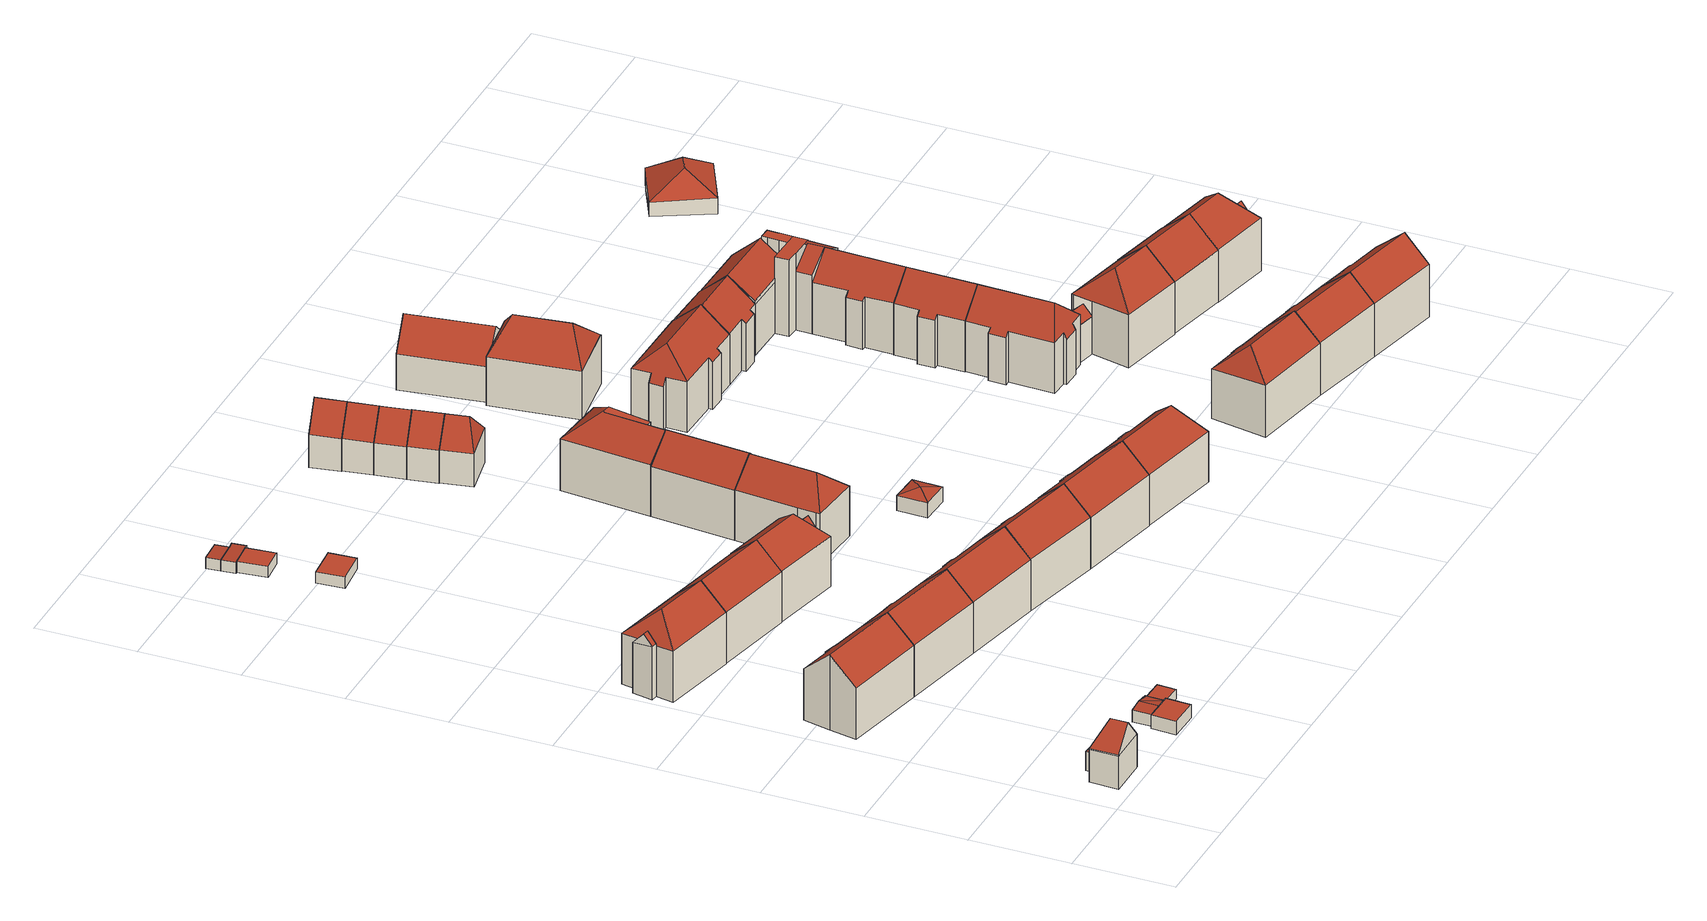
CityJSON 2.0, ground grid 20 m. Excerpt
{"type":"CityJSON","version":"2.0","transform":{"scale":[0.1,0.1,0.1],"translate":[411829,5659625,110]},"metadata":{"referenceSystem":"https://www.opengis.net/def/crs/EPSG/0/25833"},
"CityObjects":{
"building1":{"type":"Building","attributes":{"Gemeindeschluessel":14612000,"Geometrietyp2DReferenz":"3000","function":"31001_9998","roofType":"9999"},"children":["building1-1","building1-2"]},
"building1-1":{"type":"BuildingPart","attributes":{"Dachtyp_tdc":"tdcHipAndGableRoof","Dachneigung":47.34,"QualitaetDacherkennung":83,"Geometrietyp2DReferenz":"3000","measuredHeight":11.51,"roofType":"5000"},"parents":["building1"],"geometry":[{"type":"MultiSurface","lod":"2","boundaries":[[[0,1,2,3,4]],[[5,6,7,8,9]],[[6,10,11,7]],[[10,0,4,11]],[[5,12,13,14]],[[15,16,14,13]],[[5,14,16,6]],[[6,16,15,10]],[[10,15,13,0]],[[0,13,12,1]],[[1,12,5]],[[4,3,8,7,11]]],"semantics":{"surfaces":[{"type":"WallSurface"},{"type":"RoofSurface"},{"type":"GroundSurface"}],"values":[0,0,0,0,1,1,1,0,0,0,0,2]}}]},
"building1-2":{"type":"BuildingPart","attributes":{"Dachtyp_tdc":"tdcPolyFlatRoof","Dachneigung":0,"QualitaetDacherkennung":64,"Geometrietyp2DReferenz":"3000","measuredHeight":3.93,"roofType":"1000"},"parents":["building1"],"geometry":[{"type":"MultiSurface","lod":"2","boundaries":[[[2,17,18,3]],[[17,19,20,18]],[[19,9,8,20]],[[9,19,17,2]],[[3,18,20,8]]],"semantics":{"surfaces":[{"type":"WallSurface"},{"type":"RoofSurface"},{"type":"GroundSurface"}],"values":[0,0,0,1,2]}}]},
"building2":{"type":"Building","attributes":{"Dachtyp_tdc":"tdcGableRoof","Gemeindeschluessel":14612000,"Dachneigung":40.91,"QualitaetDacherkennung":75,"Geometrietyp2DReferenz":"3000","measuredHeight":15.49,"function":"31001_9998","roofType":"3100"},"geometry":[{"type":"Solid","lod":"2","boundaries":[[[[21,22,23,24]],[[22,25,26,23]],[[25,27,28,26]],[[27,29,30,28]],[[29,31,32,30]],[[31,33,34,32]],[[33,35,36,34]],[[35,37,38,36]],[[37,39,40,38]],[[39,21,24,40]],[[35,33,31,29,27,25,22,21]],[[21,39,37,35]],[[24,23,26,28,30,32,34,36,38,40]]]],"semantics":{"surfaces":[{"type":"WallSurface"},{"type":"RoofSurface"},{"type":"GroundSurface"}],"values":[[0,0,0,0,0,0,0,0,0,0,1,1,2]]}}]},
"building3":{"type":"Building","attributes":{"Dachtyp_tdc":"tdcPolyFlatRoof","Gemeindeschluessel":14612000,"Dachneigung":0,"QualitaetDacherkennung":91,"Geometrietyp2DReferenz":"3000","measuredHeight":2.86,"function":"31001_9998","roofType":"1000"},"geometry":[{"type":"Solid","lod":"2","boundaries":[[[[41,42,43,44]],[[42,45,46,43]],[[45,47,48,46]],[[47,49,50,48]],[[49,41,44,50]],[[49,47,45,42,41]],[[44,43,46,48,50]]]],"semantics":{"surfaces":[{"type":"WallSurface"},{"type":"RoofSurface"},{"type":"GroundSurface"}],"values":[[0,0,0,0,0,1,2]]}}]},
"building4":{"type":"Building","attributes":{"Dachtyp_tdc":"tdcFreeFormRoof","Gemeindeschluessel":14612000,"Dachneigung":10.51,"QualitaetDacherkennung":89,"Geometrietyp2DReferenz":"3000","measuredHeight":2.83,"function":"31001_9998","roofType":"5000"},"geometry":[{"type":"Solid","lod":"2","boundaries":[[[[51,52,53,46]],[[52,54,55,53]],[[54,56,57,55]],[[56,58,48,57]],[[58,51,46,48]],[[59,60,52,51]],[[60,56,54]],[[60,58,56]],[[58,60,59]],[[54,52,60]],[[51,58,59]],[[46,53,55,57,48]]]],"semantics":{"surfaces":[{"type":"WallSurface"},{"type":"RoofSurface"},{"type":"GroundSurface"}],"values":[[0,0,0,0,0,1,1,1,1,0,0,2]]}}]},
"building5":{"type":"Building","attributes":{"Gemeindeschluessel":14612000,"Geometrietyp2DReferenz":"3000","function":"31001_9998","roofType":"9999"},"children":["building5-1","building5-2"]},
"building5-1":{"type":"BuildingPart","attributes":{"Dachtyp_tdc":"tdcGableRoof","Dachneigung":47.99,"QualitaetDacherkennung":44,"Geometrietyp2DReferenz":"3000","measuredHeight":12.91,"roofType":"3100"},"parents":["building5"],"geometry":[{"type":"MultiSurface","lod":"2","boundaries":[[[61,62,63,64,65]],[[62,66,67,63]],[[66,68,69,67]],[[66,62,70]],[[61,71,68,72]],[[62,61,72,70]],[[68,66,70,72]],[[64,63,67,69]]],"semantics":{"surfaces":[{"type":"WallSurface"},{"type":"RoofSurface"},{"type":"GroundSurface"}],"values":[0,0,0,0,0,1,1,2]}}]},
"building5-2":{"type":"BuildingPart","attributes":{"Dachtyp_tdc":"tdcHipAndGableRoof","Dachneigung":40.97,"QualitaetDacherkennung":74,"Geometrietyp2DReferenz":"3000","measuredHeight":15.29,"roofType":"5000"},"parents":["building5"],"geometry":[{"type":"MultiSurface","lod":"2","boundaries":[[[73,74,75,76]],[[74,77,64,75]],[[77,65,64]],[[78,69,68]],[[78,79,80,69]],[[79,81,82,80]],[[81,83,84,82]],[[83,73,76,84]],[[79,78,71,65,77,74,85]],[[74,73,83,85]],[[83,81,79,85]],[[76,75,64,69,80,82,84]]],"semantics":{"surfaces":[{"type":"WallSurface"},{"type":"RoofSurface"},{"type":"GroundSurface"}],"values":[0,0,0,0,0,0,0,0,1,1,1,2]}}]},
"building6":{"type":"Building","attributes":{"Dachtyp_tdc":"tdcPolyFlatRoof","Gemeindeschluessel":14612000,"Dachneigung":0,"QualitaetDacherkennung":100,"Geometrietyp2DReferenz":"3000","measuredHeight":2.03,"function":"31001_9998","roofType":"1000"},"geometry":[{"type":"Solid","lod":"2","boundaries":[[[[58,56,86,87]],[[56,88,89,86]],[[88,90,91,89]],[[90,58,87,91]],[[90,88,56,58]],[[87,86,89,91]]]],"semantics":{"surfaces":[{"type":"WallSurface"},{"type":"RoofSurface"},{"type":"GroundSurface"}],"values":[[0,0,0,0,1,2]]}}]},
"building7":{"type":"Building","attributes":{"Dachtyp_tdc":"tdcGableRoof","Gemeindeschluessel":14612000,"Dachneigung":40.7,"QualitaetDacherkennung":76,"Geometrietyp2DReferenz":"3000","measuredHeight":15.46,"function":"31001_9998","roofType":"3100"},"geometry":[{"type":"Solid","lod":"2","boundaries":[[[[92,93,94,95]],[[93,96,97,94]],[[96,98,99,97]],[[98,100,101,99]],[[100,102,103,101]],[[102,37,38,103]],[[37,35,36,38]],[[35,33,34,36]],[[33,104,105,34]],[[104,92,95,105]],[[35,37,102,100]],[[100,98,96,93,92,104,33,35]],[[95,94,97,99,101,103,38,36,34,105]]]],"semantics":{"surfaces":[{"type":"WallSurface"},{"type":"RoofSurface"},{"type":"GroundSurface"}],"values":[[0,0,0,0,0,0,0,0,0,0,1,1,2]]}}]},
"building8":{"type":"Building","attributes":{"Dachtyp_tdc":"tdcGableRoof","Gemeindeschluessel":14612000,"Dachneigung":40.64,"QualitaetDacherkennung":76,"Geometrietyp2DReferenz":"3000","measuredHeight":15.24,"function":"31001_9998","roofType":"3100"},"geometry":[{"type":"Solid","lod":"2","boundaries":[[[[106,73,107,108]],[[73,81,109,107]],[[81,110,111,109]],[[110,106,108,111]],[[81,73,83]],[[106,110,112]],[[73,106,112,83]],[[110,81,83,112]],[[108,107,109,111]]]],"semantics":{"surfaces":[{"type":"WallSurface"},{"type":"RoofSurface"},{"type":"GroundSurface"}],"values":[[0,0,0,0,0,0,1,1,2]]}}]},
"building9":{"type":"Building","attributes":{"Dachtyp_tdc":"tdcGableRoof","Gemeindeschluessel":14612000,"Dachneigung":40.95,"QualitaetDacherkennung":76,"Geometrietyp2DReferenz":"3000","measuredHeight":15.49,"function":"31001_9998","roofType":"3100"},"geometry":[{"type":"Solid","lod":"2","boundaries":[[[[113,98,99,114]],[[98,115,116,99]],[[115,117,118,116]],[[117,119,120,118]],[[119,121,122,120]],[[121,123,124,122]],[[123,125,126,124]],[[125,127,128,126]],[[127,102,103,128]],[[102,113,114,103]],[[125,123,121,119,117,115,98,113]],[[113,102,127,125]],[[114,99,116,118,120,122,124,126,128,103]]]],"semantics":{"surfaces":[{"type":"WallSurface"},{"type":"RoofSurface"},{"type":"GroundSurface"}],"values":[[0,0,0,0,0,0,0,0,0,0,1,1,2]]}}]},
"building10":{"type":"Building","attributes":{"Dachtyp_tdc":"tdcPolyFlatRoof","Gemeindeschluessel":14612000,"Dachneigung":0,"QualitaetDacherkennung":93,"Geometrietyp2DReferenz":"3000","measuredHeight":2.29,"function":"31001_9998","roofType":"1000"},"geometry":[{"type":"Solid","lod":"2","boundaries":[[[[129,130,131,132]],[[130,133,134,131]],[[133,135,136,134]],[[135,129,132,136]],[[135,133,130,129]],[[132,131,134,136]]]],"semantics":{"surfaces":[{"type":"WallSurface"},{"type":"RoofSurface"},{"type":"GroundSurface"}],"values":[[0,0,0,0,1,2]]}}]},
"building11":{"type":"Building","attributes":{"Dachtyp_tdc":"tdcPolyFlatRoof","Gemeindeschluessel":14612000,"Dachneigung":0,"QualitaetDacherkennung":89,"Geometrietyp2DReferenz":"3000","measuredHeight":2.25,"function":"31001_9998","roofType":"1000"},"geometry":[{"type":"Solid","lod":"2","boundaries":[[[[137,138,139,140]],[[138,141,142,139]],[[141,143,144,142]],[[143,137,140,144]],[[143,141,138,137]],[[140,139,142,144]]]],"semantics":{"surfaces":[{"type":"WallSurface"},{"type":"RoofSurface"},{"type":"GroundSurface"}],"values":[[0,0,0,0,1,2]]}}]},
"building12":{"type":"Building","attributes":{"Dachtyp_tdc":"tdcPolyFlatRoof","Gemeindeschluessel":14612000,"Dachneigung":3.21,"QualitaetDacherkennung":90,"Geometrietyp2DReferenz":"3000","measuredHeight":2.37,"function":"31001_9998","roofType":"2100"},"geometry":[{"type":"Solid","lod":"2","boundaries":[[[[145,146,147,148]],[[146,149,150,147]],[[149,151,152,150]],[[149,146,145,151]],[[152,148,147,150]],[[151,145,148,152]]]],"semantics":{"surfaces":[{"type":"WallSurface"},{"type":"RoofSurface"},{"type":"GroundSurface"}],"values":[[0,0,0,1,2,0]]}}]},
"building13":{"type":"Building","attributes":{"Dachtyp_tdc":"tdcPolyFlatRoof","Gemeindeschluessel":14612000,"Dachneigung":2.86,"QualitaetDacherkennung":84,"Geometrietyp2DReferenz":"3000","measuredHeight":2.37,"function":"31001_9998","roofType":"2100"},"geometry":[{"type":"Solid","lod":"2","boundaries":[[[[153,154,155,156]],[[154,145,148,155]],[[145,157,152,148]],[[157,158,159,152]],[[158,160,161,159]],[[160,162,163,161]],[[162,153,156,163]],[[162,160,158,157,145,154,153]],[[156,155,148,152,159,161,163]]]],"semantics":{"surfaces":[{"type":"WallSurface"},{"type":"RoofSurface"},{"type":"GroundSurface"}],"values":[[0,0,0,0,0,0,0,1,2]]}}]},
"building14":{"type":"Building","attributes":{"Gemeindeschluessel":14612000,"Geometrietyp2DReferenz":"3000","function":"31001_9998","roofType":"9999"},"children":["building14-1","building14-2"]},
"building14-1":{"type":"BuildingPart","attributes":{"Dachtyp_tdc":"tdcHipAndGableRoof","Dachneigung":40.27,"QualitaetDacherkennung":75,"Geometrietyp2DReferenz":"3000","measuredHeight":15.11,"roofType":"5000"},"parents":["building14"],"geometry":[{"type":"MultiSurface","lod":"2","boundaries":[[[112,164,165,166]],[[167,168,169,170,171,172,173]],[[174,175,168,167]],[[175,176,169,168]],[[176,177,169]],[[178,165,171,170,179,180]],[[165,164,172,171]],[[164,112,173,172]],[[112,174,167,173]],[[165,178,176,175,166]],[[175,174,112,166]]],"semantics":{"surfaces":[{"type":"RoofSurface"},{"type":"GroundSurface"},{"type":"WallSurface"}],"values":[0,1,2,2,2,2,2,2,2,0,0]}}]},
"building14-2":{"type":"BuildingPart","attributes":{"Dachtyp_tdc":"tdcGableRoof","Dachneigung":52.24,"QualitaetDacherkennung":58,"Geometrietyp2DReferenz":"3000","measuredHeight":9.68,"roofType":"3100"},"parents":["building14"],"geometry":[{"type":"MultiSurface","lod":"2","boundaries":[[[177,181,182,169]],[[181,183,184,182]],[[183,179,170,184]],[[177,185,186,181]],[[187,186,185,180]],[[183,187,180,179]],[[181,186,187,183]],[[182,184,170,169]]],"semantics":{"surfaces":[{"type":"WallSurface"},{"type":"RoofSurface"},{"type":"GroundSurface"}],"values":[0,0,0,1,1,0,0,2]}}]},
"building15":{"type":"Building","attributes":{"Dachtyp_tdc":"tdcGableRoof","Gemeindeschluessel":14612000,"Dachneigung":41.24,"QualitaetDacherkennung":75,"Geometrietyp2DReferenz":"3000","measuredHeight":15.51,"function":"31001_9998","roofType":"3100"},"geometry":[{"type":"Solid","lod":"2","boundaries":[[[[188,189,190,191]],[[189,192,193,190]],[[192,194,195,193]],[[194,196,197,195]],[[196,198,199,197]],[[198,200,128,199]],[[200,201,202,128]],[[201,123,124,202]],[[123,203,204,124]],[[203,188,191,204]],[[201,200,198,196]],[[196,194,192,189,188,203,123,201]],[[191,190,193,195,197,199,128,202,124,204]]]],"semantics":{"surfaces":[{"type":"WallSurface"},{"type":"RoofSurface"},{"type":"GroundSurface"}],"values":[[0,0,0,0,0,0,0,0,0,0,1,1,2]]}}]},
"building16":{"type":"Building","attributes":{"Dachtyp_tdc":"tdcHipAndGableRoof","Gemeindeschluessel":14612000,"Dachneigung":40.46,"QualitaetDacherkennung":81,"Geometrietyp2DReferenz":"3000","measuredHeight":15.06,"function":"31001_9998","roofType":"5000"},"geometry":[{"type":"Solid","lod":"2","boundaries":[[[[205,206,207,208]],[[206,209,210,207]],[[209,211,212,210]],[[211,213,214,212]],[[213,215,216,214]],[[215,217,218,216]],[[217,219,220,218]],[[219,221,222,220]],[[221,223,224,222]],[[223,205,208,224]],[[219,217,225]],[[217,215,213,211,209,206,225]],[[206,205,223,221,219,225]],[[208,207,210,212,214,216,218,220,222,224]]]],"semantics":{"surfaces":[{"type":"WallSurface"},{"type":"RoofSurface"},{"type":"GroundSurface"}],"values":[[0,0,0,0,0,0,0,0,0,0,1,1,1,2]]}}]},
"building17":{"type":"Building","attributes":{"Dachtyp_tdc":"tdcGableRoof","Gemeindeschluessel":14612000,"Dachneigung":40.68,"QualitaetDacherkennung":82,"Geometrietyp2DReferenz":"3000","measuredHeight":15.09,"function":"31001_9998","roofType":"3100"},"geometry":[{"type":"Solid","lod":"2","boundaries":[[[[226,227,228,229]],[[227,230,231,228]],[[230,232,210,231]],[[232,233,234,210]],[[233,235,208,234]],[[235,236,237,208]],[[236,238,239,237]],[[238,240,241,239]],[[240,242,243,241]],[[242,226,229,243]],[[238,236,235,233]],[[233,232,230,227,226,242,240,238]],[[229,228,231,210,234,208,237,239,241,243]]]],"semantics":{"surfaces":[{"type":"WallSurface"},{"type":"RoofSurface"},{"type":"GroundSurface"}],"values":[[0,0,0,0,0,0,0,0,0,0,1,1,2]]}}]},
"building18":{"type":"Building","attributes":{"Dachtyp_tdc":"tdcGableRoof","Gemeindeschluessel":14612000,"Dachneigung":40.37,"QualitaetDacherkennung":75,"Geometrietyp2DReferenz":"3000","measuredHeight":15.46,"function":"31001_9998","roofType":"3100"},"geometry":[{"type":"Solid","lod":"2","boundaries":[[[[244,245,195,246]],[[245,247,248,195]],[[247,249,250,248]],[[249,251,252,250]],[[251,253,254,252]],[[253,255,256,254]],[[255,257,258,256]],[[257,259,260,258]],[[259,261,199,260]],[[261,244,246,199]],[[257,255,253,251,249,247,245,244]],[[244,261,259,257]],[[246,195,248,250,252,254,256,258,260,199]]]],"semantics":{"surfaces":[{"type":"WallSurface"},{"type":"RoofSurface"},{"type":"GroundSurface"}],"values":[[0,0,0,0,0,0,0,0,0,0,1,1,2]]}}]},
"building19":{"type":"Building","attributes":{"Dachtyp_tdc":"tdcFreeFormRoof","Gemeindeschluessel":14612000,"Dachneigung":38.41,"QualitaetDacherkennung":66,"Geometrietyp2DReferenz":"3000","measuredHeight":15.11,"function":"31001_9998","roofType":"5000"},"geometry":[{"type":"Solid","lod":"2","boundaries":[[[[262,263,237,241]],[[263,264,265,237]],[[264,266,267,265]],[[266,268,269,267]],[[268,270,271,269]],[[270,262,241,271]],[[272,273,274,270,268]],[[272,268,266]],[[273,272,266,264]],[[275,274,273,264,263]],[[275,263,262]],[[274,275,262,270]],[[241,237,265,267,269,271]]]],"semantics":{"surfaces":[{"type":"WallSurface"},{"type":"RoofSurface"},{"type":"GroundSurface"}],"values":[[0,0,0,0,0,0,1,1,1,1,0,1,2]]}}]},
"building20":{"type":"Building","attributes":{"Dachtyp_tdc":"tdcFreeFormRoof","Gemeindeschluessel":14612000,"Dachneigung":15.18,"QualitaetDacherkennung":79,"Geometrietyp2DReferenz":"3000","measuredHeight":3.94,"function":"31001_9998","roofType":"5000"},"geometry":[{"type":"Solid","lod":"2","boundaries":[[[[276,277,278]],[[276,278,279]],[[276,279,280]],[[276,280,277]],[[281,282,283,284]],[[280,279,282,281]],[[279,278,283,282]],[[278,277,284,283]],[[277,280,281,284]]]],"semantics":{"surfaces":[{"type":"RoofSurface"},{"type":"GroundSurface"},{"type":"WallSurface"}],"values":[[0,0,0,0,1,2,2,2,2]]}}]},
"building21":{"type":"Building","attributes":{"Dachtyp_tdc":"tdcHipAndGableRoof","Gemeindeschluessel":14612000,"Dachneigung":47.84,"QualitaetDacherkennung":64,"Geometrietyp2DReferenz":"3000","measuredHeight":11.7,"function":"31001_9998","roofType":"5000"},"geometry":[{"type":"Solid","lod":"2","boundaries":[[[[285,286,287,288]],[[286,289,290,287]],[[289,291,292,290]],[[291,285,288,292]],[[289,286,293]],[[285,291,294]],[[286,285,294,293]],[[291,289,293,294]],[[288,287,290,292]]]],"semantics":{"surfaces":[{"type":"WallSurface"},{"type":"RoofSurface"},{"type":"GroundSurface"}],"values":[[0,0,0,0,1,0,1,1,2]]}}]},
"building22":{"type":"Building","attributes":{"Dachtyp_tdc":"tdcGableRoof","Gemeindeschluessel":14612000,"Dachneigung":48.37,"QualitaetDacherkennung":73,"Geometrietyp2DReferenz":"3000","measuredHeight":11.8,"function":"31001_9998","roofType":"3100"},"geometry":[{"type":"Solid","lod":"2","boundaries":[[[[295,285,296,297]],[[285,298,299,296]],[[298,300,301,299]],[[300,295,297,301]],[[298,285,302]],[[295,300,303]],[[285,295,303,302]],[[300,298,302,303]],[[297,296,299,301]]]],"semantics":{"surfaces":[{"type":"WallSurface"},{"type":"RoofSurface"},{"type":"GroundSurface"}],"values":[[0,0,0,0,0,0,1,1,2]]}}]},
"building23":{"type":"Building","attributes":{"Dachtyp_tdc":"tdcGableRoof","Gemeindeschluessel":14612000,"Dachneigung":48.22,"QualitaetDacherkennung":72,"Geometrietyp2DReferenz":"3000","measuredHeight":11.71,"function":"31001_9998","roofType":"3100"},"geometry":[{"type":"Solid","lod":"2","boundaries":[[[[304,305,306,301]],[[305,307,308,306]],[[307,309,297,308]],[[309,304,301,297]],[[307,305,310]],[[304,309,311]],[[305,304,311,310]],[[309,307,310,311]],[[301,306,308,297]]]],"semantics":{"surfaces":[{"type":"WallSurface"},{"type":"RoofSurface"},{"type":"GroundSurface"}],"values":[[0,0,0,0,0,0,1,1,2]]}}]},
"building24":{"type":"Building","attributes":{"Dachtyp_tdc":"tdcGableRoof","Gemeindeschluessel":14612000,"Dachneigung":47.73,"QualitaetDacherkennung":73,"Geometrietyp2DReferenz":"3000","measuredHeight":11.7,"function":"31001_9998","roofType":"3100"},"geometry":[{"type":"Solid","lod":"2","boundaries":[[[[312,313,308,314]],[[313,305,306,308]],[[305,315,316,306]],[[315,312,314,316]],[[305,313,317]],[[312,315,318]],[[313,312,318,317]],[[315,305,317,318]],[[314,308,306,316]]]],"semantics":{"surfaces":[{"type":"WallSurface"},{"type":"RoofSurface"},{"type":"GroundSurface"}],"values":[[0,0,0,0,0,0,1,1,2]]}}]},
"building25":{"type":"Building","attributes":{"Dachtyp_tdc":"tdcGableRoof","Gemeindeschluessel":14612000,"Dachneigung":48.49,"QualitaetDacherkennung":72,"Geometrietyp2DReferenz":"3000","measuredHeight":11.84,"function":"31001_9998","roofType":"3100"},"geometry":[{"type":"Solid","lod":"2","boundaries":[[[[319,320,321,322]],[[320,323,324,321]],[[323,325,326,324]],[[325,319,322,326]],[[323,320,327]],[[319,325,328]],[[320,319,328,327]],[[325,323,327,328]],[[322,321,324,326]]]],"semantics":{"surfaces":[{"type":"WallSurface"},{"type":"RoofSurface"},{"type":"GroundSurface"}],"values":[[0,0,0,0,0,0,1,1,2]]}}]},
"building26":{"type":"Building","attributes":{"Dachtyp_tdc":"tdcHipAndGableRoof","Gemeindeschluessel":14612000,"Dachneigung":41.08,"QualitaetDacherkennung":74,"Geometrietyp2DReferenz":"3000","measuredHeight":15.44,"function":"31001_9998","roofType":"5000"},"geometry":[{"type":"Solid","lod":"2","boundaries":[[[[329,330,331,332]],[[330,333,334,331]],[[333,335,336,334]],[[335,337,338,336]],[[337,339,340,338]],[[339,341,342,340]],[[341,343,344,342]],[[343,259,345,344]],[[259,257,346,345]],[[257,329,332,346]],[[343,341,339,347]],[[339,337,335,333,330,329,257,347]],[[257,259,343,347]],[[332,331,334,336,338,340,342,344,345,346]]]],"semantics":{"surfaces":[{"type":"WallSurface"},{"type":"RoofSurface"},{"type":"GroundSurface"}],"values":[[0,0,0,0,0,0,0,0,0,0,1,1,1,2]]}}]},
"building27":{"type":"Building","attributes":{"Dachtyp_tdc":"tdcHipAndGableRoof","Gemeindeschluessel":14612000,"Dachneigung":40.84,"QualitaetDacherkennung":80,"Geometrietyp2DReferenz":"3000","measuredHeight":15.16,"function":"31001_9998","roofType":"5000"},"geometry":[{"type":"Solid","lod":"2","boundaries":[[[[348,349,350,351]],[[349,352,353,350]],[[352,354,355,353]],[[354,356,357,355]],[[356,358,359,357]],[[358,360,361,359]],[[360,362,363,361]],[[362,364,365,363]],[[364,366,367,365]],[[366,368,369,367]],[[368,370,371,369]],[[370,372,373,371]],[[372,348,351,373]],[[368,366,364,362,360,358,374]],[[358,356,354,352,349,348,372,374]],[[372,370,368,374]],[[351,350,353,355,357,359,361,363,365,367,369,371,373]]]],"semantics":{"surfaces":[{"type":"WallSurface"},{"type":"RoofSurface"},{"type":"GroundSurface"}],"values":[[0,0,0,0,0,0,0,0,0,0,0,0,0,1,1,1,2]]}}]},
"building28":{"type":"Building","attributes":{"Dachtyp_tdc":"tdcFreeFormRoof","Gemeindeschluessel":14612000,"Dachneigung":42.11,"QualitaetDacherkennung":82,"Geometrietyp2DReferenz":"3000","measuredHeight":15.7,"function":"31001_9998","roofType":"5000"},"geometry":[{"type":"Solid","lod":"2","boundaries":[[[[375,376,377,378]],[[376,379,380,377]],[[379,381,382,380]],[[381,383,384,382]],[[383,375,378,384]],[[385,386,383]],[[387,379,376,388]],[[385,381,379,387,386]],[[383,386,387,388,375]],[[376,375,388]],[[383,381,385]],[[378,377,380,382,384]]]],"semantics":{"surfaces":[{"type":"WallSurface"},{"type":"RoofSurface"},{"type":"GroundSurface"}],"values":[[0,0,0,0,0,1,1,1,1,0,0,2]]}}]},
"building29":{"type":"Building","attributes":{"Dachtyp_tdc":"tdcGableRoof","Gemeindeschluessel":14612000,"Dachneigung":40.79,"QualitaetDacherkennung":83,"Geometrietyp2DReferenz":"3000","measuredHeight":12.43,"function":"31001_9998","roofType":"3100"},"geometry":[{"type":"Solid","lod":"2","boundaries":[[[[389,390,380,391]],[[390,392,377,380]],[[392,393,394,377]],[[393,389,391,394]],[[392,390,395]],[[389,393,396]],[[390,389,396,395]],[[393,392,395,396]],[[391,380,377,394]]]],"semantics":{"surfaces":[{"type":"WallSurface"},{"type":"RoofSurface"},{"type":"GroundSurface"}],"values":[[0,0,0,0,0,0,1,1,2]]}}]},
"building30":{"type":"Building","attributes":{"Dachtyp_tdc":"tdcHipAndGableRoof","Gemeindeschluessel":14612000,"Dachneigung":41.42,"QualitaetDacherkennung":71,"Geometrietyp2DReferenz":"3000","measuredHeight":15.6,"function":"31001_9998","roofType":"5000"},"geometry":[{"type":"Solid","lod":"2","boundaries":[[[[397,398,399,400]],[[398,401,402,399]],[[401,403,404,402]],[[403,405,406,404]],[[405,407,408,406]],[[407,409,410,408]],[[409,411,412,410]],[[411,413,414,412]],[[413,397,400,414]],[[409,407,415]],[[407,405,403,415]],[[403,401,398,397,413,411,409,415]],[[400,399,402,404,406,408,410,412,414]]]],"semantics":{"surfaces":[{"type":"WallSurface"},{"type":"RoofSurface"},{"type":"GroundSurface"}],"values":[[0,0,0,0,0,0,0,0,0,1,1,1,2]]}}]},
"building31":{"type":"Building","attributes":{"Dachtyp_tdc":"tdcGableRoof","Gemeindeschluessel":14612000,"Dachneigung":40.33,"QualitaetDacherkennung":86,"Geometrietyp2DReferenz":"3000","measuredHeight":15.15,"function":"31001_9998","roofType":"3100"},"geometry":[{"type":"Solid","lod":"2","boundaries":[[[[416,417,418,419]],[[417,420,421,418]],[[420,422,351,421]],[[422,423,424,351]],[[423,425,371,424]],[[425,426,427,371]],[[426,428,429,427]],[[428,430,431,429]],[[430,432,433,431]],[[432,416,419,433]],[[428,426,425,423]],[[423,422,420,417,416,432,430,428]],[[419,418,421,351,424,371,427,429,431,433]]]],"semantics":{"surfaces":[{"type":"WallSurface"},{"type":"RoofSurface"},{"type":"GroundSurface"}],"values":[[0,0,0,0,0,0,0,0,0,0,1,1,2]]}}]},
"building32":{"type":"Building","attributes":{"Gemeindeschluessel":14612000,"Geometrietyp2DReferenz":"3000","function":"31001_9998","roofType":"9999"},"children":["building32-1","building32-2"]},
"building32-1":{"type":"BuildingPart","attributes":{"Dachtyp_tdc":"tdcHipAndGableRoof","Dachneigung":42.06,"QualitaetDacherkennung":87,"Geometrietyp2DReferenz":"3000","measuredHeight":15.28,"roofType":"5000"},"parents":["building32"],"geometry":[{"type":"MultiSurface","lod":"2","boundaries":[[[434,435,436,437]],[[435,438,439,436]],[[438,440,441,439]],[[440,442,441]],[[443,444,445]],[[443,446,447,444]],[[446,448,449,447]],[[448,450,451,449]],[[450,452,453,451]],[[452,454,455,453]],[[454,456,457,455]],[[456,458,459,457]],[[458,460,461,459]],[[460,462,463,461]],[[462,464,465,463]],[[458,456,454,452,450,448,466]],[[448,446,443,440,438,435,466]],[[435,434,467,464,462,460,458,466]],[[465,468,437,436,439,441,469,444,447,449,451,453,455,457,459,461,463]],[[464,467,468,465]],[[467,434,437,468]]],"semantics":{"surfaces":[{"type":"WallSurface"},{"type":"RoofSurface"},{"type":"GroundSurface"}],"values":[0,0,0,0,0,0,0,0,0,0,0,0,0,0,0,1,1,1,2,0,0]}}]},
"building32-2":{"type":"BuildingPart","attributes":{"Dachtyp_tdc":"tdcFreeFormRoof","Dachneigung":44.96,"QualitaetDacherkennung":18,"Geometrietyp2DReferenz":"3000","measuredHeight":10.71,"roofType":"5000"},"parents":["building32"],"geometry":[{"type":"MultiSurface","lod":"2","boundaries":[[[442,470,471,441]],[[472,445,472,473,474]],[[473,470,475,474]],[[470,442,475]],[[442,472,474,475]],[[471,476,469,444,469,441]],[[470,473,476,471]],[[473,472,469,476]]],"semantics":{"surfaces":[{"type":"WallSurface"},{"type":"RoofSurface"},{"type":"GroundSurface"}],"values":[0,1,1,1,1,2,0,0]}}]},
"building33":{"type":"Building","attributes":{"Gemeindeschluessel":14612000,"Geometrietyp2DReferenz":"3000","function":"31001_9998","roofType":"9999"},"children":["building33-1","building33-2"]},
"building33-1":{"type":"BuildingPart","attributes":{"Dachtyp_tdc":"tdcGableRoof","Dachneigung":41.91,"QualitaetDacherkennung":86,"Geometrietyp2DReferenz":"3000","measuredHeight":15.36,"roofType":"3100"},"parents":["building33"],"geometry":[{"type":"MultiSurface","lod":"2","boundaries":[[[477,478,479]],[[477,480,481,478]],[[480,435,482,481]],[[435,434,483,482]],[[434,484,485,483]],[[484,486,487,485]],[[486,488,489,487]],[[488,490,491,489]],[[490,492,493,491]],[[492,494,495,493]],[[494,496,497,495]],[[496,498,499,497]],[[498,500,499]],[[494,492,490,488,486,484,434,435]],[[435,480,477,498,496,494]],[[478,481,482,483,485,487,489,491,493,495,497,499]]],"semantics":{"surfaces":[{"type":"WallSurface"},{"type":"RoofSurface"},{"type":"GroundSurface"}],"values":[0,0,0,0,0,0,0,0,0,0,0,0,0,1,1,2]}}]},
"building33-2":{"type":"BuildingPart","attributes":{"Dachtyp_tdc":"tdcPolyFlatRoof","Dachneigung":5.66,"QualitaetDacherkennung":44,"Geometrietyp2DReferenz":"3000","measuredHeight":10.09,"roofType":"2100"},"parents":["building33"],"geometry":[{"type":"MultiSurface","lod":"2","boundaries":[[[500,501,502,499]],[[501,503,504,502]],[[503,479,478,504]],[[479,503,501,500]],[[499,502,504,478]]],"semantics":{"surfaces":[{"type":"WallSurface"},{"type":"RoofSurface"},{"type":"GroundSurface"}],"values":[0,0,0,1,2]}}]},
"building34":{"type":"Building","attributes":{"Dachtyp_tdc":"tdcGableRoof","Gemeindeschluessel":14612000,"Dachneigung":39.66,"QualitaetDacherkennung":75,"Geometrietyp2DReferenz":"3000","measuredHeight":15.53,"function":"31001_9998","roofType":"3100"},"geometry":[{"type":"Solid","lod":"2","boundaries":[[[[505,506,507,508]],[[506,509,510,507]],[[509,511,512,510]],[[511,513,514,512]],[[513,515,516,514]],[[515,517,406,516]],[[517,518,519,406]],[[518,401,402,519]],[[401,520,521,402]],[[520,505,508,521]],[[518,517,515,513]],[[513,511,509,506,505,520,401,518]],[[508,507,510,512,514,516,406,519,402,521]]]],"semantics":{"surfaces":[{"type":"WallSurface"},{"type":"RoofSurface"},{"type":"GroundSurface"}],"values":[[0,0,0,0,0,0,0,0,0,0,1,1,2]]}}]},
"building35":{"type":"Building","attributes":{"Gemeindeschluessel":14612000,"Geometrietyp2DReferenz":"3000","function":"31001_9998","roofType":"9999"},"children":["building35-1","building35-2","building35-3","building35-4","building35-5"]},
"building35-1":{"type":"BuildingPart","attributes":{"Dachtyp_tdc":"tdcPolyFlatRoof","Dachneigung":0,"QualitaetDacherkennung":72,"Geometrietyp2DReferenz":"3000","measuredHeight":15.8,"roofType":"1000"},"parents":["building35"],"geometry":[{"type":"MultiSurface","lod":"2","boundaries":[[[522,523,524,525,526,527]],[[528,522,527,529,530]],[[528,531,532,523,522]],[[527,526,533,534,535,529]]],"semantics":{"surfaces":[{"type":"WallSurface"},{"type":"RoofSurface"},{"type":"GroundSurface"}],"values":[0,0,1,2]}}]},
"building35-2":{"type":"BuildingPart","attributes":{"Dachtyp_tdc":"tdcGableRoof","Dachneigung":41.34,"QualitaetDacherkennung":48,"Geometrietyp2DReferenz":"3000","measuredHeight":15.27,"roofType":"3100"},"parents":["building35"],"geometry":[{"type":"MultiSurface","lod":"2","boundaries":[[[536,537,538,539]],[[525,540,541,526]],[[540,542,543,541]],[[542,536,539,543]],[[536,542,544,545]],[[546,524,547,548,545,544]],[[536,545,548,537]],[[525,524,546,540]],[[540,546,544,542]],[[539,538,533,526,541,543]]],"semantics":{"surfaces":[{"type":"WallSurface"},{"type":"RoofSurface"},{"type":"GroundSurface"}],"values":[0,0,0,0,1,1,0,0,0,2]}}]},
"building35-3":{"type":"BuildingPart","attributes":{"Dachtyp_tdc":"tdcPolyFlatRoof","Dachneigung":0,"QualitaetDacherkennung":92,"Geometrietyp2DReferenz":"3000","measuredHeight":15.79,"roofType":"1000"},"parents":["building35"],"geometry":[{"type":"MultiSurface","lod":"2","boundaries":[[[549,550,551,538,537,548]],[[550,552,553,554,551]],[[555,532,552,550,549]],[[538,551,554,534,533]]],"semantics":{"surfaces":[{"type":"WallSurface"},{"type":"RoofSurface"},{"type":"GroundSurface"}],"values":[0,0,1,2]}}]},
"building35-4":{"type":"BuildingPart","attributes":{"Dachtyp_tdc":"tdcPolyFlatRoof","Dachneigung":26.74,"QualitaetDacherkennung":46,"Geometrietyp2DReferenz":"3000","measuredHeight":14.76,"roofType":"2100"},"parents":["building35"],"geometry":[{"type":"MultiSurface","lod":"2","boundaries":[[[556,557,558,559]],[[553,560,561,554]],[[560,556,559,561]],[[560,553,562,563,557,556]],[[559,558,535,534,554,561]]],"semantics":{"surfaces":[{"type":"WallSurface"},{"type":"RoofSurface"},{"type":"GroundSurface"}],"values":[0,0,0,1,2]}}]},
"building35-5":{"type":"BuildingPart","attributes":{"Dachtyp_tdc":"tdcPolyFlatRoof","Dachneigung":30.2,"QualitaetDacherkennung":66,"Geometrietyp2DReferenz":"3000","measuredHeight":15.11,"roofType":"2100"},"parents":["building35"],"geometry":[{"type":"MultiSurface","lod":"2","boundaries":[[[564,565,566,558,557]],[[565,530,529,566]],[[565,564,567,530]],[[529,535,558,566]]],"semantics":{"surfaces":[{"type":"WallSurface"},{"type":"RoofSurface"},{"type":"GroundSurface"}],"values":[0,0,1,2]}}]},
"building36":{"type":"Building","attributes":{"Gemeindeschluessel":14612000,"Geometrietyp2DReferenz":"3000","function":"31001_9998","roofType":"9999"},"children":["building36-1","building36-2"]},
"building36-1":{"type":"BuildingPart","attributes":{"Dachtyp_tdc":"tdcPolyFlatRoof","Dachneigung":34.99,"QualitaetDacherkennung":43,"Geometrietyp2DReferenz":"3000","measuredHeight":10.65,"roofType":"2100"},"parents":["building36"],"geometry":[{"type":"MultiSurface","lod":"2","boundaries":[[[568,569,570,571]],[[569,572,570]],[[573,574,575]],[[573,576,577,574]],[[576,568,571,577]],[[576,573,569,568]],[[571,570,574,577]]],"semantics":{"surfaces":[{"type":"WallSurface"},{"type":"RoofSurface"},{"type":"GroundSurface"}],"values":[0,0,0,0,0,1,2]}}]},
"building36-2":{"type":"BuildingPart","attributes":{"Dachtyp_tdc":"tdcGableRoof","Dachneigung":41.67,"QualitaetDacherkennung":91,"Geometrietyp2DReferenz":"3000","measuredHeight":15.27,"roofType":"3100"},"parents":["building36"],"geometry":[{"type":"MultiSurface","lod":"2","boundaries":[[[578,579,580,581]],[[579,582,583,580]],[[582,584,566,583]],[[584,585,586,566]],[[585,587,559,586]],[[587,588,574,559]],[[588,575,574]],[[572,496,589,570]],[[496,494,590,589]],[[494,591,592,590]],[[591,593,594,592]],[[593,578,581,594]],[[494,496,572,575,588,587,585]],[[585,584,582,579,578,593,591,494]],[[581,580,583,566,586,559,574,570,589,590,592,594]]],"semantics":{"surfaces":[{"type":"WallSurface"},{"type":"RoofSurface"},{"type":"GroundSurface"}],"values":[0,0,0,0,0,0,0,0,0,0,0,0,1,1,2]}}]},
"building37":{"type":"Building","attributes":{"Gemeindeschluessel":14612000,"Geometrietyp2DReferenz":"3000","function":"31001_9998","roofType":"9999"},"children":["building37-1","building37-2"]},
"building37-1":{"type":"BuildingPart","attributes":{"Dachtyp_tdc":"tdcHipAndGableRoof","Dachneigung":40.63,"QualitaetDacherkennung":71,"Geometrietyp2DReferenz":"3000","measuredHeight":16.22,"roofType":"5000"},"parents":["building37"],"geometry":[{"type":"MultiSurface","lod":"2","boundaries":[[[595,596,597,598]],[[596,599,600,597]],[[599,601,602,600]],[[603,604,605]],[[603,606,607,604]],[[606,608,609,607]],[[608,610,611,609]],[[610,595,598,611]],[[606,603,599,596,612]],[[596,595,610,612]],[[610,608,606,612]],[[598,597,600,604,607,609,611]]],"semantics":{"surfaces":[{"type":"WallSurface"},{"type":"RoofSurface"},{"type":"GroundSurface"}],"values":[0,0,0,0,0,0,0,0,1,1,1,2]}}]},
"building37-2":{"type":"BuildingPart","attributes":{"Dachtyp_tdc":"tdcGableRoof","Dachneigung":43.14,"QualitaetDacherkennung":64,"Geometrietyp2DReferenz":"3000","measuredHeight":9.71,"roofType":"3100"},"parents":["building37"],"geometry":[{"type":"MultiSurface","lod":"2","boundaries":[[[602,613,614,600]],[[613,615,616,614]],[[615,605,604,616]],[[601,617,618,619]],[[615,618,617,605]],[[613,619,618,615]],[[602,601,619,613]],[[614,616,604,600]]],"semantics":{"surfaces":[{"type":"WallSurface"},{"type":"RoofSurface"},{"type":"GroundSurface"}],"values":[0,0,0,1,1,0,0,2]}}]},
"building38":{"type":"Building","attributes":{"Dachtyp_tdc":"tdcGableRoof","Gemeindeschluessel":14612000,"Dachneigung":40.15,"QualitaetDacherkennung":75,"Geometrietyp2DReferenz":"3000","measuredHeight":15.59,"function":"31001_9998","roofType":"3100"},"geometry":[{"type":"Solid","lod":"2","boundaries":[[[[620,621,622,623]],[[621,624,625,622]],[[624,626,627,625]],[[626,628,629,627]],[[628,630,631,629]],[[630,632,516,631]],[[632,633,514,516]],[[633,511,512,514]],[[511,634,635,512]],[[634,620,623,635]],[[633,632,630,628]],[[628,626,624,621,620,634,511,633]],[[623,622,625,627,629,631,516,514,512,635]]]],"semantics":{"surfaces":[{"type":"WallSurface"},{"type":"RoofSurface"},{"type":"GroundSurface"}],"values":[[0,0,0,0,0,0,0,0,0,0,1,1,2]]}}]},
"building39":{"type":"Building","attributes":{"Dachtyp_tdc":"tdcGableRoof","Gemeindeschluessel":14612000,"Dachneigung":40.77,"QualitaetDacherkennung":75,"Geometrietyp2DReferenz":"3000","measuredHeight":16.05,"function":"31001_9998","roofType":"3100"},"geometry":[{"type":"Solid","lod":"2","boundaries":[[[[595,636,637,610]],[[638,639,640,641]],[[639,636,642,640]],[[636,595,643,642]],[[595,638,641,643]],[[636,639,637]],[[638,595,610]],[[639,638,610,637]],[[641,640,642,643]]]],"semantics":{"surfaces":[{"type":"RoofSurface"},{"type":"WallSurface"},{"type":"GroundSurface"}],"values":[[0,1,1,1,1,1,1,0,2]]}}]},
"building40":{"type":"Building","attributes":{"Gemeindeschluessel":14612000,"Geometrietyp2DReferenz":"3000","function":"31001_9998","roofType":"9999"},"children":["building40-1","building40-2"]},
"building40-1":{"type":"BuildingPart","attributes":{"Dachtyp_tdc":"tdcHipAndGableRoof","Dachneigung":40.2,"QualitaetDacherkennung":75,"Geometrietyp2DReferenz":"3000","measuredHeight":16.13,"roofType":"5000"},"parents":["building40"],"geometry":[{"type":"MultiSurface","lod":"2","boundaries":[[[644,645,646,647]],[[645,648,649,646]],[[648,650,651,649]],[[652,653,654]],[[652,655,656,653]],[[655,657,658,656]],[[657,637,659,658]],[[637,644,647,659]],[[655,652,648,645,660]],[[645,644,637,660]],[[637,657,655,660]],[[647,646,649,653,656,658,659]]],"semantics":{"surfaces":[{"type":"WallSurface"},{"type":"RoofSurface"},{"type":"GroundSurface"}],"values":[0,0,0,0,0,0,0,0,1,1,1,2]}}]},
"building40-2":{"type":"BuildingPart","attributes":{"Dachtyp_tdc":"tdcGableRoof","Dachneigung":47.05,"QualitaetDacherkennung":60,"Geometrietyp2DReferenz":"3000","measuredHeight":10.06,"roofType":"3100"},"parents":["building40"],"geometry":[{"type":"MultiSurface","lod":"2","boundaries":[[[651,661,662,649]],[[661,663,664,662]],[[663,654,653,664]],[[663,665,666,654]],[[650,666,665,667]],[[651,650,667,661]],[[661,667,665,663]],[[653,649,662,664]]],"semantics":{"surfaces":[{"type":"WallSurface"},{"type":"RoofSurface"},{"type":"GroundSurface"}],"values":[0,0,0,1,1,0,0,2]}}]},
"building41":{"type":"Building","attributes":{"Dachtyp_tdc":"tdcHipRoof","Gemeindeschluessel":14612000,"Dachneigung":33.07,"QualitaetDacherkennung":67,"Geometrietyp2DReferenz":"3000","measuredHeight":7.08,"function":"31001_9998","roofType":"3200"},"geometry":[{"type":"Solid","lod":"2","boundaries":[[[[668,669,670,671]],[[669,672,673,670]],[[672,674,675,673]],[[674,676,677,675]],[[676,678,679,677]],[[678,668,671,679]],[[669,668,680]],[[674,672,681]],[[668,678,676,674,681,680]],[[672,669,680,681]],[[671,670,673,675,677,679]]]],"semantics":{"surfaces":[{"type":"WallSurface"},{"type":"RoofSurface"},{"type":"GroundSurface"}],"values":[[0,0,0,0,0,0,1,1,1,1,2]]}}]}
},
"vertices":[
[60,80,77],[93,79,77],[93,79,48],[93,79,9],[60,80,9],[143,78,77],[141,23,77],[141,23,9],[143,78,9],[143,78,48],[59,22,77],[59,22,9],[93,79,78],[60,80,79],[101,57,124],[59,22,80],[100,22,124],
[94,101,48],[94,101,9],[143,99,48],[143,99,9],
[40,571,164],[52,626,115],[52,626,9],[40,571,9],[127,610,115],[127,610,9],[128,618,109],[128,618,9],[151,613,109],[151,613,9],[150,605,116],[150,605,9],[225,590,115],[225,590,9],[213,535,164],[213,535,9],[202,479,115],[202,479,9],[28,515,115],[28,515,9],
[270,4,36],[272,53,36],[272,53,8],[270,4,8],[279,53,36],[279,53,8],[335,52,36],[335,52,8],[333,2,36],[333,2,8],
[279,53,32],[280,93,32],[280,93,8],[336,92,31],[336,92,8],[336,89,31],[336,89,8],[335,52,31],[306,52,36],[307,92,36],
[21,897,118],[8,899,118],[8,899,9],[21,897,9],[21,897,115],[16,940,113],[16,940,9],[30,937,113],[30,937,9],[11,917,138],[27,926,114],[25,915,138],
[172,828,115],[14,861,115],[14,861,9],[172,828,9],[21,897,114],[30,937,114],[36,970,113],[36,970,9],[195,936,113],[195,936,9],[183,881,162],[183,881,9],[67,906,162],
[336,89,11],[335,52,11],[379,88,31],[379,88,11],[377,50,31],[377,50,11],
[303,581,109],[325,577,109],[325,577,9],[303,581,9],[323,569,115],[323,569,9],[400,553,115],[400,553,9],[389,497,164],[389,497,9],[378,442,115],[378,442,9],[301,574,115],[301,574,9],
[338,793,115],[172,828,10],[338,793,10],[195,936,10],[361,902,113],[361,902,10],[349,846,162],
[389,498,164],[389,498,9],[476,537,115],[476,537,9],[478,544,109],[478,544,9],[503,539,109],[503,539,9],[502,530,116],[502,530,9],[574,516,116],[574,516,9],[562,461,164],[562,461,9],[551,406,115],[551,406,9],
[140,1548,31],[135,1603,31],[135,1603,8],[140,1548,8],[204,1609,31],[204,1609,8],[208,1554,31],[208,1554,8],
[117,1747,28],[166,1752,28],[166,1752,5],[117,1747,5],[172,1694,28],[172,1694,5],[123,1689,28],[123,1689,5],
[109,1774,29],[106,1802,29],[106,1802,6],[109,1774,6],[157,1807,26],[157,1807,6],[160,1779,26],[160,1779,6],
[117,1747,29],[112,1746,29],[112,1746,6],[117,1747,6],[160,1779,27],[173,1781,26],[173,1781,6],[176,1753,26],[176,1753,6],[166,1752,27],[166,1752,6],
[338,793,116],[483,762,115],[456,823,162],[361,902,11],[506,871,11],[504,862,11],[496,825,11],[483,762,11],[338,793,11],[349,846,11],[361,902,114],[506,871,113],[504,862,114],[504,862,80],[496,825,114],[496,825,80],[496,825,86],
[545,853,80],[545,853,11],[541,815,80],[541,815,11],[499,841,108],[543,832,108],[541,815,86],
[652,507,108],[676,502,108],[676,502,9],[652,507,9],[674,494,115],[674,494,9],[748,478,115],[748,478,9],[737,423,164],[737,423,9],[725,367,115],[725,367,9],[551,406,116],[563,461,164],[563,461,9],[651,500,115],[651,500,9],
[556,979,117],[610,974,164],[610,974,13],[556,979,13],[667,969,115],[667,969,13],[675,968,108],[675,968,13],[672,933,108],[672,933,13],[663,934,116],[663,934,13],[651,799,116],[651,799,13],[541,808,118],[541,808,13],[541,815,118],[541,815,13],[545,853,117],[545,853,13],[598,839,164],
[687,1103,108],[683,1067,109],[683,1067,13],[687,1103,13],[673,1068,117],[673,1068,13],[667,969,116],[611,974,164],[611,974,13],[556,979,116],[571,1147,117],[571,1147,13],[625,1142,164],[625,1142,13],[680,1137,117],[680,1137,13],[677,1103,116],[677,1103,13],
[737,424,164],[748,478,116],[737,424,9],[824,462,115],[824,462,9],[826,470,109],[826,470,9],[850,465,109],[850,465,9],[849,457,116],[849,457,9],[923,442,116],[923,442,9],[912,387,164],[912,387,9],[900,330,114],[900,330,9],[725,367,114],
[680,1137,120],[571,1147,120],[588,1329,120],[588,1329,13],[709,1317,120],[709,1317,13],[705,1206,120],[705,1206,13],[687,1207,120],[687,1207,13],[656,1265,164],[639,1267,164],[637,1265,163],[625,1142,163],
[793,725,53],[822,694,44],[824,754,44],[764,757,44],[762,697,44],[762,697,13],[764,757,13],[824,754,13],[822,694,13],
[617,1553,80],[629,1492,80],[629,1492,9],[617,1553,9],[545,1476,77],[545,1476,9],[533,1538,77],[533,1538,9],[585,1502,126],[576,1546,126],
[607,1612,80],[617,1553,8],[607,1612,8],[533,1538,76],[533,1538,8],[522,1596,76],[522,1596,8],[577,1546,126],[566,1605,126],
[522,1596,75],[512,1655,75],[512,1655,8],[596,1671,79],[596,1671,8],[607,1612,79],[555,1663,125],[566,1605,125],
[586,1729,80],[596,1671,80],[586,1729,8],[502,1712,76],[502,1712,8],[556,1663,125],[546,1721,125],
[575,1788,79],[586,1729,79],[586,1729,7],[575,1788,7],[502,1712,75],[502,1712,7],[491,1771,76],[491,1771,7],[545,1721,126],[535,1780,126],
[923,442,115],[999,426,115],[999,426,10],[923,442,10],[1001,434,108],[1001,434,10],[1025,429,108],[1025,429,10],[1023,420,115],[1023,420,10],[1101,404,115],[1101,404,10],[1101,401,115],[1101,401,10],[1077,293,114],[1077,293,10],[900,330,10],[912,387,10],[1057,356,164],
[1038,1199,116],[986,1200,116],[986,1200,12],[1038,1199,12],[985,1192,109],[985,1192,12],[950,1193,109],[950,1193,12],[950,1201,116],[950,1201,12],[860,1203,116],[860,1203,12],[860,1244,116],[860,1244,12],[851,1244,101],[851,1244,12],[851,1273,102],[851,1273,12],[862,1273,117],[862,1273,12],[862,1312,117],[862,1312,12],[1040,1309,117],[1040,1309,12],[1039,1254,164],[1039,1254,12],[893,1257,164],
[805,1566,110],[815,1568,112],[815,1568,10],[805,1566,10],[928,1584,112],[928,1584,10],[953,1409,112],[953,1409,10],[828,1391,110],[828,1391,10],[951,1409,113],[886,1435,167],[871,1544,167],[806,1566,112],
[902,1753,85],[928,1584,85],[902,1753,10],[815,1568,84],[790,1733,84],[790,1733,10],[872,1576,134],[847,1744,134],
[1365,361,111],[1364,353,118],[1364,353,15],[1365,361,15],[1439,339,118],[1439,339,15],[1427,280,171],[1427,280,15],[1417,226,123],[1417,226,15],[1248,257,123],[1248,257,15],[1269,371,117],[1269,371,15],[1340,358,117],[1340,358,15],[1342,365,111],[1342,365,15],[1291,305,171],
[1127,1190,111],[1091,1190,111],[1091,1190,12],[1127,1190,12],[1091,1199,118],[1091,1199,12],[1038,1199,117],[1039,1253,163],[1039,1253,12],[1040,1309,116],[1151,1306,116],[1151,1306,12],[1150,1251,163],[1150,1251,12],[1149,1198,118],[1149,1198,12],[1127,1198,117],[1127,1198,12],
[1247,836,116],[1299,835,163],[1299,835,11],[1247,836,11],[1353,834,115],[1353,834,11],[1352,791,115],[1352,791,11],[1352,791,109],[1350,704,115],[1350,704,11],[1350,704,74],[1349,661,115],[1349,661,11],[1349,659,115],[1349,659,11],[1316,659,115],[1316,659,11],[1316,653,103],[1316,653,11],[1278,654,103],[1278,654,11],[1278,660,116],[1278,660,11],[1242,661,116],[1242,661,11],[1245,752,116],[1245,752,11],[1235,752,108],[1235,752,11],[1236,787,108],[1236,787,11],[1295,684,163],[1245,786,116],[1245,786,11],[1351,738,11],
[1369,791,109],[1369,791,11],[1351,738,109],[1368,738,109],[1359,747,118],[1360,783,118],[1368,738,11],
[1354,876,116],[1354,876,10],[1354,876,111],[1353,834,116],[1353,834,10],[1299,835,10],[1247,836,10],[1248,890,116],[1248,890,10],[1239,890,108],[1239,890,10],[1239,925,108],[1239,925,10],[1249,925,116],[1249,925,10],[1250,975,116],[1250,975,10],[1302,974,163],[1302,974,10],[1356,972,116],[1356,972,10],[1355,929,116],[1355,929,10],[1355,929,111],
[1372,929,109],[1372,929,10],[1371,876,109],[1371,876,10],
[1507,332,112],[1531,327,112],[1531,327,15],[1507,332,15],[1529,319,118],[1529,319,15],[1601,304,119],[1601,304,15],[1588,243,170],[1588,243,15],[1576,191,125],[1576,191,15],[1417,226,124],[1427,278,170],[1427,278,15],[1506,325,118],[1506,325,15],
[1232,1168,169],[1232,1196,169],[1232,1196,124],[1232,1196,115],[1232,1196,11],[1232,1168,11],[1257,1167,169],[1257,1167,11],[1257,1167,132],[1308,1166,169],[1309,1194,169],[1286,1195,11],[1309,1194,11],[1308,1166,11],
[1289,1303,115],[1288,1246,115],[1288,1246,11],[1289,1303,11],[1149,1198,115],[1149,1198,11],[1151,1306,115],[1151,1306,11],[1150,1251,164],[1288,1248,164],[1149,1198,124],[1286,1195,124],[1288,1246,162],
[1288,1246,169],[1310,1245,169],[1310,1245,11],[1309,1221,169],[1309,1221,159],[1309,1221,11],[1286,1195,169],
[1360,1131,132],[1308,1133,158],[1308,1133,11],[1360,1131,11],[1363,1220,132],[1363,1220,11],[1309,1194,159],[1308,1166,159],
[1308,1133,162],[1256,1135,132],[1256,1135,11],[1308,1166,162],
[1373,1016,106],[1357,1016,117],[1357,1016,11],[1373,1016,11],[1357,1016,116],[1359,1067,117],[1359,1067,11],[1359,1067,116],[1375,1067,106],[1375,1067,11],
[1244,1032,110],[1245,1065,110],[1245,1065,11],[1244,1032,11],[1255,1065,119],[1255,1065,11],[1256,1135,118],[1307,1133,163],[1307,1133,11],[1360,1131,116],[1359,1067,115],[1356,972,11],[1302,974,11],[1250,975,117],[1250,975,11],[1251,1031,116],[1251,1031,11],
[1507,546,122],[1371,575,122],[1371,575,13],[1507,546,13],[1388,653,122],[1388,653,13],[1388,653,91],[1388,653,90],[1397,693,122],[1397,693,13],[1397,693,90],[1397,696,122],[1397,696,13],[1533,667,122],[1533,667,13],[1520,606,175],[1520,606,13],[1429,626,175],
[1349,661,90],[1349,661,13],[1350,704,90],[1350,704,13],[1392,672,110],[1349,682,110],[1349,661,91],
[1670,296,112],[1694,291,113],[1694,291,15],[1670,296,15],[1693,284,118],[1693,284,15],[1763,269,119],[1763,269,15],[1749,208,171],[1749,208,15],[1738,156,124],[1738,156,15],[1576,191,124],[1588,243,171],[1668,289,119],[1668,289,15],
[1636,518,122],[1649,579,175],[1533,667,123],[1662,639,123],[1662,639,15],[1533,667,15],[1636,518,15],[1507,546,15],
[1662,639,122],[1791,611,123],[1791,611,14],[1662,639,14],[1784,581,123],[1784,581,14],[1784,581,92],[1784,581,89],[1775,537,123],[1775,537,14],[1775,537,89],[1765,491,123],[1765,491,14],[1636,518,123],[1636,518,14],[1649,579,14],[1734,561,175],
[1820,573,89],[1820,573,14],[1811,529,89],[1811,529,14],[1816,552,115],[1780,560,115],[1820,573,92],
[1613,1612,39],[1669,1505,43],[1669,1505,10],[1613,1612,10],[1564,1451,43],[1564,1451,10],[1508,1558,39],[1508,1558,10],[1533,1571,39],[1533,1571,10],[1588,1600,39],[1588,1600,10],[1610,1538,81],[1578,1521,81]
]}
